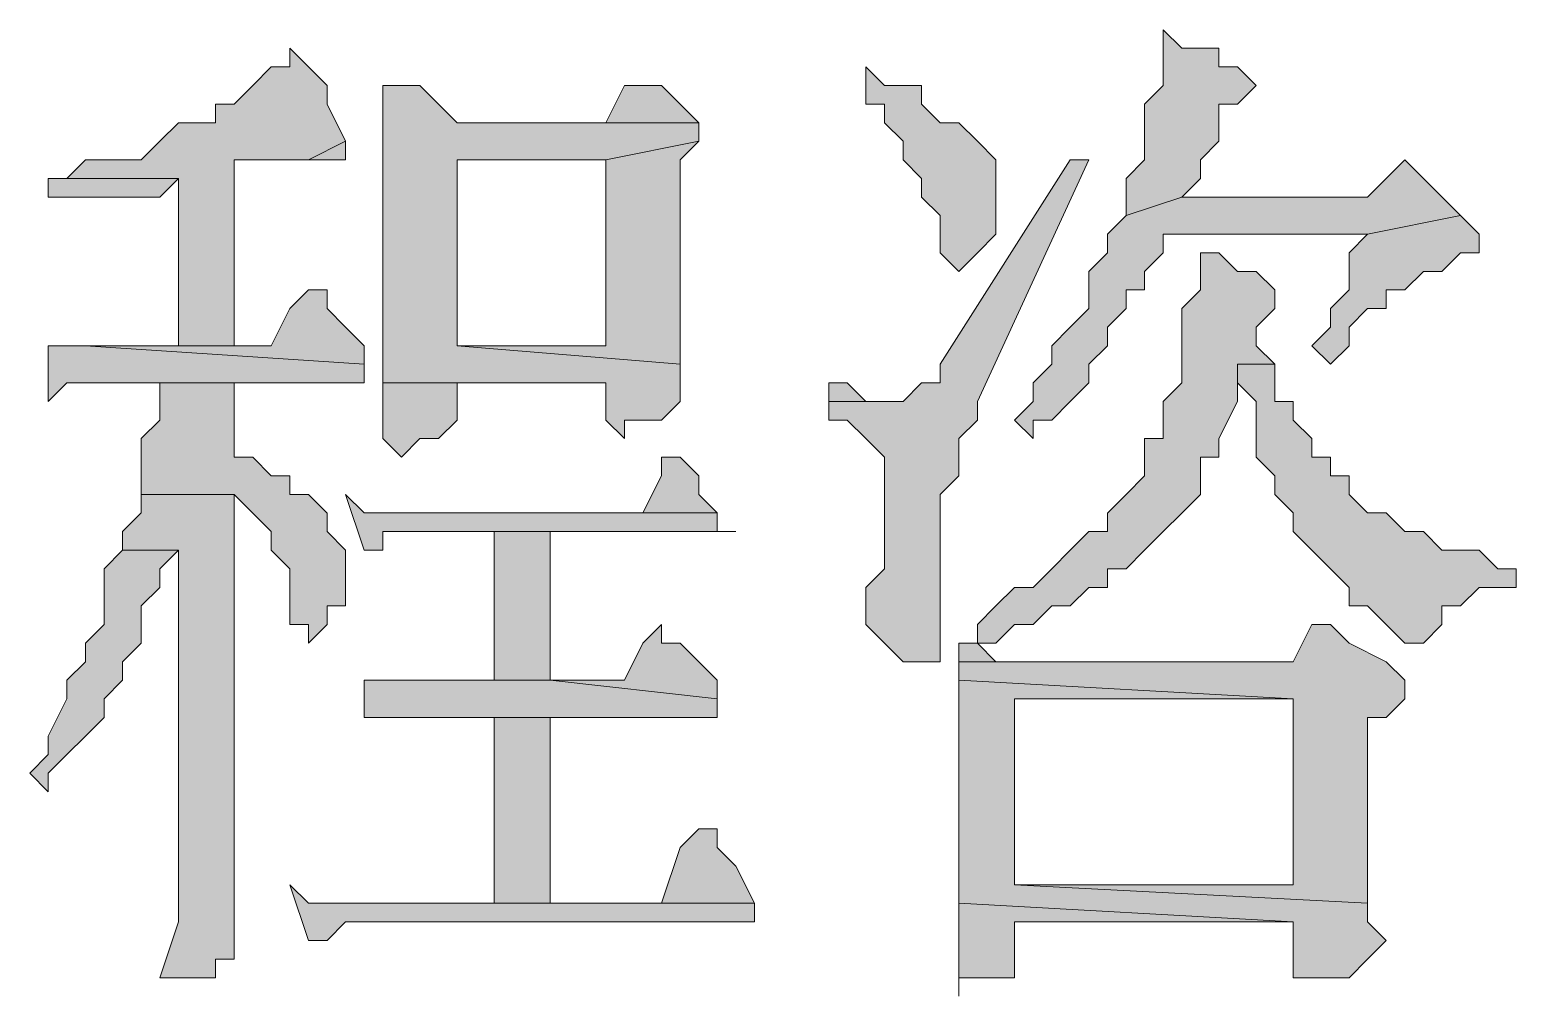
# Model space of a CAD drawing. Header units: millimetres. Extents: x 6 to 291, y 4 to 206.
# Drawn here: x 113.453 to 116.84, y 10.16 to 12.361 of the extents above; entities that cross this region are included whole.
import ezdxf

# ---------------------------------------------------------------- set-up
doc = ezdxf.new("R2010")
doc.units = ezdxf.units.MM
doc.layers.add('C00-00-00', color=7, linetype='Continuous')

msp = doc.modelspace()

# ---------------------------------------------------------------- hatches: boundary and pattern name
at = {"layer": 'C00-00-00'}
h = msp.add_hatch(color=256, dxfattribs=at)
h.dxf.hatch_style = 2
h.paths.add_polyline_path([(116.035666, 12.361342), (116.035666, 12.319008), (116.035666, 12.234342), (115.993333, 12.192008), (115.993333, 12.149675), (115.993333, 12.107342), (115.993333, 12.065008), (115.950999, 12.022675), (115.950999, 11.980342), (115.950999, 11.938008), (116.077999, 11.980342), (116.120333, 12.022675), (116.120333, 12.065008), (116.162666, 12.107342), (116.162666, 12.149675), (116.162666, 12.192008), (116.204999, 12.192008), (116.247333, 12.234342), (116.204999, 12.276675), (116.162666, 12.276675), (116.162666, 12.319008), (116.120333, 12.319008), (116.077999, 12.319008)])
h = msp.add_hatch(color=256, dxfattribs=at)
h.dxf.hatch_style = 2
h.paths.add_polyline_path([(116.035666, 12.361342), (116.035666, 12.319008), (116.035666, 12.234342), (115.993333, 12.192008), (115.993333, 12.149675), (115.993333, 12.107342), (115.993333, 12.065008), (115.950999, 12.022675), (115.950999, 11.980342), (115.950999, 11.938008), (116.077999, 11.980342), (116.120333, 12.022675), (116.120333, 12.065008), (116.162666, 12.107342), (116.162666, 12.149675), (116.162666, 12.192008), (116.204999, 12.192008), (116.247333, 12.234342), (116.204999, 12.276675), (116.162666, 12.276675), (116.162666, 12.319008), (116.120333, 12.319008), (116.077999, 12.319008)])
h = msp.add_hatch(color=256, dxfattribs=at)
h.dxf.hatch_style = 2
h.paths.add_polyline_path([(114.046002, 12.318999), (114.046002, 12.276666), (114.003669, 12.276666), (113.961336, 12.234333), (113.919002, 12.191999), (113.876669, 12.191999), (113.876669, 12.149666), (113.834336, 12.149666), (113.792002, 12.149666), (113.749669, 12.107333), (113.707336, 12.064999), (113.665002, 12.064999), (113.622669, 12.064999), (113.580336, 12.064999), (113.538002, 12.022666), (113.495669, 12.022666), (113.792002, 12.022666), (113.792002, 11.641666), (113.919002, 11.641666), (113.919002, 12.064999), (113.961336, 12.064999), (114.003669, 12.064999), (114.046002, 12.064999), (114.088336, 12.064999), (114.173002, 12.107333), (114.130669, 12.191999), (114.130669, 12.234333), (114.088336, 12.276666)])
h = msp.add_hatch(color=256, dxfattribs=at)
h.dxf.hatch_style = 2
h.paths.add_polyline_path([(114.046002, 12.318999), (114.046002, 12.276666), (114.003669, 12.276666), (113.961336, 12.234333), (113.919002, 12.191999), (113.876669, 12.191999), (113.876669, 12.149666), (113.834336, 12.149666), (113.792002, 12.149666), (113.749669, 12.107333), (113.707336, 12.064999), (113.665002, 12.064999), (113.622669, 12.064999), (113.580336, 12.064999), (113.538002, 12.022666), (113.495669, 12.022666), (113.792002, 12.022666), (113.792002, 11.641666), (113.919002, 11.641666), (113.919002, 12.064999), (113.961336, 12.064999), (114.003669, 12.064999), (114.046002, 12.064999), (114.088336, 12.064999), (114.173002, 12.107333), (114.130669, 12.191999), (114.130669, 12.234333), (114.088336, 12.276666)])
h = msp.add_hatch(color=256, dxfattribs=at)
h.dxf.hatch_style = 2
h.paths.add_polyline_path([(115.358333, 12.276673), (115.358333, 12.23434), (115.358333, 12.192006), (115.400667, 12.192006), (115.400667, 12.149673), (115.443, 12.10734), (115.443, 12.065006), (115.485333, 12.022673), (115.485333, 11.98034), (115.527667, 11.938006), (115.527667, 11.895673), (115.527667, 11.85334), (115.57, 11.811006), (115.612333, 11.85334), (115.654667, 11.895673), (115.654667, 11.938006), (115.654667, 12.022673), (115.654667, 12.065006), (115.612333, 12.10734), (115.57, 12.149673), (115.527667, 12.149673), (115.485333, 12.192006), (115.485333, 12.23434), (115.400667, 12.23434)])
h = msp.add_hatch(color=256, dxfattribs=at)
h.dxf.hatch_style = 2
h.paths.add_polyline_path([(115.358333, 12.276673), (115.358333, 12.23434), (115.358333, 12.192006), (115.400667, 12.192006), (115.400667, 12.149673), (115.443, 12.10734), (115.443, 12.065006), (115.485333, 12.022673), (115.485333, 11.98034), (115.527667, 11.938006), (115.527667, 11.895673), (115.527667, 11.85334), (115.57, 11.811006), (115.612333, 11.85334), (115.654667, 11.895673), (115.654667, 11.938006), (115.654667, 12.022673), (115.654667, 12.065006), (115.612333, 12.10734), (115.57, 12.149673), (115.527667, 12.149673), (115.485333, 12.192006), (115.485333, 12.23434), (115.400667, 12.23434)])
h = msp.add_hatch(color=256, dxfattribs=at)
h.dxf.hatch_style = 2
h.paths.add_polyline_path([(114.257666, 12.234331), (114.257666, 11.556997), (114.765666, 11.556997), (114.765666, 11.472331), (114.807999, 11.429997), (114.807999, 11.472331), (114.850332, 11.472331), (114.892666, 11.472331), (114.934999, 11.514664), (114.934999, 11.599331), (114.426999, 11.641664), (114.426999, 12.064997), (114.765666, 12.064997), (114.977332, 12.107331), (114.977332, 12.149664), (114.426999, 12.149664), (114.384666, 12.191997), (114.342332, 12.234331), (114.299999, 12.234331)])
h = msp.add_hatch(color=256, dxfattribs=at)
h.dxf.hatch_style = 2
h.paths.add_polyline_path([(114.257666, 12.234331), (114.257666, 11.556997), (114.765666, 11.556997), (114.765666, 11.472331), (114.807999, 11.429997), (114.807999, 11.472331), (114.850332, 11.472331), (114.892666, 11.472331), (114.934999, 11.514664), (114.934999, 11.599331), (114.426999, 11.641664), (114.426999, 12.064997), (114.765666, 12.064997), (114.977332, 12.107331), (114.977332, 12.149664), (114.426999, 12.149664), (114.384666, 12.191997), (114.342332, 12.234331), (114.299999, 12.234331)])
h = msp.add_hatch(color=256, dxfattribs=at)
h.dxf.hatch_style = 2
h.paths.add_polyline_path([(114.808003, 12.234331), (114.76567, 12.149664), (114.427003, 12.149664), (114.977337, 12.149664), (114.935003, 12.191997), (114.89267, 12.234331), (114.850337, 12.234331)])
h = msp.add_hatch(color=256, dxfattribs=at)
h.dxf.hatch_style = 2
h.paths.add_polyline_path([(114.808003, 12.234331), (114.76567, 12.149664), (114.427003, 12.149664), (114.977337, 12.149664), (114.935003, 12.191997), (114.89267, 12.234331), (114.850337, 12.234331)])
h = msp.add_hatch(color=256, dxfattribs=at)
h.dxf.hatch_style = 2
h.paths.add_polyline_path([(114.172997, 12.107336), (114.088337, 12.06501), (114.172997, 12.06501)])
h = msp.add_hatch(color=256, dxfattribs=at)
h.dxf.hatch_style = 2
h.paths.add_polyline_path([(114.172997, 12.107336), (114.088337, 12.06501), (114.172997, 12.06501)])
h = msp.add_hatch(color=256, dxfattribs=at)
h.dxf.hatch_style = 2
h.paths.add_polyline_path([(114.977333, 12.107336), (114.765666, 12.065002), (114.765666, 11.641669), (114.426999, 11.641669), (114.934999, 11.599336), (114.934999, 12.065002)])
h = msp.add_hatch(color=256, dxfattribs=at)
h.dxf.hatch_style = 2
h.paths.add_polyline_path([(114.977333, 12.107336), (114.765666, 12.065002), (114.765666, 11.641669), (114.426999, 11.641669), (114.934999, 11.599336), (114.934999, 12.065002)])
h = msp.add_hatch(color=256, dxfattribs=at)
h.dxf.hatch_style = 2
h.paths.add_polyline_path([(115.824003, 12.06501), (115.527669, 11.599343), (115.527669, 11.55701), (115.485336, 11.55701), (115.443003, 11.514676), (115.400669, 11.514676), (115.273669, 11.514676), (115.273669, 11.472343), (115.316003, 11.472343), (115.358336, 11.43001), (115.400669, 11.387676), (115.400669, 11.345343), (115.400669, 11.30301), (115.400669, 11.260676), (115.400669, 11.133676), (115.358336, 11.091343), (115.358336, 11.006676), (115.400669, 10.964343), (115.443003, 10.92201), (115.527669, 10.92201), (115.527669, 10.964343), (115.527669, 11.30301), (115.570003, 11.345343), (115.570003, 11.387676), (115.570003, 11.43001), (115.612336, 11.472343), (115.612336, 11.514676), (115.866336, 12.06501)])
h = msp.add_hatch(color=256, dxfattribs=at)
h.dxf.hatch_style = 2
h.paths.add_polyline_path([(115.824003, 12.06501), (115.527669, 11.599343), (115.527669, 11.55701), (115.485336, 11.55701), (115.443003, 11.514676), (115.400669, 11.514676), (115.273669, 11.514676), (115.273669, 11.472343), (115.316003, 11.472343), (115.358336, 11.43001), (115.400669, 11.387676), (115.400669, 11.345343), (115.400669, 11.30301), (115.400669, 11.260676), (115.400669, 11.133676), (115.358336, 11.091343), (115.358336, 11.006676), (115.400669, 10.964343), (115.443003, 10.92201), (115.527669, 10.92201), (115.527669, 10.964343), (115.527669, 11.30301), (115.570003, 11.345343), (115.570003, 11.387676), (115.570003, 11.43001), (115.612336, 11.472343), (115.612336, 11.514676), (115.866336, 12.06501)])
h = msp.add_hatch(color=256, dxfattribs=at)
h.dxf.hatch_style = 2
h.paths.add_polyline_path([(116.586004, 12.06501), (116.543671, 12.022676), (116.501337, 11.980343), (116.078004, 11.980343), (115.951004, 11.93801), (115.908671, 11.895676), (115.908671, 11.853343), (115.866337, 11.81101), (115.866337, 11.768676), (115.866337, 11.726343), (115.824004, 11.68401), (115.781671, 11.641676), (115.781671, 11.599343), (115.739337, 11.55701), (115.739337, 11.514676), (115.697004, 11.472343), (115.739337, 11.43001), (115.739337, 11.472343), (115.781671, 11.472343), (115.824004, 11.514676), (115.866337, 11.55701), (115.866337, 11.599343), (115.908671, 11.641676), (115.908671, 11.68401), (115.951004, 11.726343), (115.951004, 11.768676), (115.993337, 11.768676), (115.993337, 11.81101), (116.035671, 11.853343), (116.035671, 11.895676), (116.078004, 11.895676), (116.501337, 11.895676), (116.713004, 11.93801), (116.628337, 12.022676)])
h = msp.add_hatch(color=256, dxfattribs=at)
h.dxf.hatch_style = 2
h.paths.add_polyline_path([(116.586004, 12.06501), (116.543671, 12.022676), (116.501337, 11.980343), (116.078004, 11.980343), (115.951004, 11.93801), (115.908671, 11.895676), (115.908671, 11.853343), (115.866337, 11.81101), (115.866337, 11.768676), (115.866337, 11.726343), (115.824004, 11.68401), (115.781671, 11.641676), (115.781671, 11.599343), (115.739337, 11.55701), (115.739337, 11.514676), (115.697004, 11.472343), (115.739337, 11.43001), (115.739337, 11.472343), (115.781671, 11.472343), (115.824004, 11.514676), (115.866337, 11.55701), (115.866337, 11.599343), (115.908671, 11.641676), (115.908671, 11.68401), (115.951004, 11.726343), (115.951004, 11.768676), (115.993337, 11.768676), (115.993337, 11.81101), (116.035671, 11.853343), (116.035671, 11.895676), (116.078004, 11.895676), (116.501337, 11.895676), (116.713004, 11.93801), (116.628337, 12.022676)])
h = msp.add_hatch(color=256, dxfattribs=at)
h.dxf.hatch_style = 2
h.paths.add_polyline_path([(113.495664, 12.022667), (113.495664, 11.980334), (113.537998, 11.980334), (113.580331, 11.980334), (113.622664, 11.980334), (113.749664, 11.980334), (113.791998, 12.022667)])
h = msp.add_hatch(color=256, dxfattribs=at)
h.dxf.hatch_style = 2
h.paths.add_polyline_path([(113.495664, 12.022667), (113.495664, 11.980334), (113.537998, 11.980334), (113.580331, 11.980334), (113.622664, 11.980334), (113.749664, 11.980334), (113.791998, 12.022667)])
h = msp.add_hatch(color=256, dxfattribs=at)
h.dxf.hatch_style = 2
h.paths.add_polyline_path([(116.712999, 11.937999), (116.501332, 11.895665), (116.458999, 11.853332), (116.458999, 11.810999), (116.458999, 11.768665), (116.416665, 11.726332), (116.416665, 11.683999), (116.374332, 11.641665), (116.416665, 11.599332), (116.458999, 11.641665), (116.458999, 11.683999), (116.501332, 11.726332), (116.543665, 11.726332), (116.543665, 11.768665), (116.585999, 11.768665), (116.628332, 11.810999), (116.670665, 11.810999), (116.712999, 11.853332), (116.755332, 11.853332), (116.755332, 11.895665)])
h = msp.add_hatch(color=256, dxfattribs=at)
h.dxf.hatch_style = 2
h.paths.add_polyline_path([(116.712999, 11.937999), (116.501332, 11.895665), (116.458999, 11.853332), (116.458999, 11.810999), (116.458999, 11.768665), (116.416665, 11.726332), (116.416665, 11.683999), (116.374332, 11.641665), (116.416665, 11.599332), (116.458999, 11.641665), (116.458999, 11.683999), (116.501332, 11.726332), (116.543665, 11.726332), (116.543665, 11.768665), (116.585999, 11.768665), (116.628332, 11.810999), (116.670665, 11.810999), (116.712999, 11.853332), (116.755332, 11.853332), (116.755332, 11.895665)])
h = msp.add_hatch(color=256, dxfattribs=at)
h.dxf.hatch_style = 2
h.paths.add_polyline_path([(116.120335, 11.85333), (116.120335, 11.768663), (116.078001, 11.72633), (116.078001, 11.683997), (116.078001, 11.59933), (116.078001, 11.556997), (116.035668, 11.514663), (116.035668, 11.47233), (116.035668, 11.429997), (115.993335, 11.429997), (115.993335, 11.387663), (115.993335, 11.34533), (115.951001, 11.302997), (115.908668, 11.260663), (115.908668, 11.21833), (115.866335, 11.21833), (115.824001, 11.175997), (115.781668, 11.133663), (115.739335, 11.09133), (115.697001, 11.09133), (115.654668, 11.048997), (115.612335, 11.006663), (115.612335, 10.96433), (115.654668, 10.96433), (115.697001, 11.006663), (115.739335, 11.006663), (115.781668, 11.048997), (115.824001, 11.048997), (115.866335, 11.09133), (115.908668, 11.09133), (115.908668, 11.133663), (115.951001, 11.133663), (115.993335, 11.175997), (116.035668, 11.21833), (116.078001, 11.260663), (116.120335, 11.302997), (116.120335, 11.34533), (116.120335, 11.387663), (116.162668, 11.387663), (116.162668, 11.429997), (116.205001, 11.514663), (116.205001, 11.556997), (116.205001, 11.59933), (116.289668, 11.59933), (116.247335, 11.641663), (116.247335, 11.683997), (116.289668, 11.72633), (116.289668, 11.768663), (116.247335, 11.810997), (116.205001, 11.810997), (116.162668, 11.85333)])
h = msp.add_hatch(color=256, dxfattribs=at)
h.dxf.hatch_style = 2
h.paths.add_polyline_path([(116.120335, 11.85333), (116.120335, 11.768663), (116.078001, 11.72633), (116.078001, 11.683997), (116.078001, 11.59933), (116.078001, 11.556997), (116.035668, 11.514663), (116.035668, 11.47233), (116.035668, 11.429997), (115.993335, 11.429997), (115.993335, 11.387663), (115.993335, 11.34533), (115.951001, 11.302997), (115.908668, 11.260663), (115.908668, 11.21833), (115.866335, 11.21833), (115.824001, 11.175997), (115.781668, 11.133663), (115.739335, 11.09133), (115.697001, 11.09133), (115.654668, 11.048997), (115.612335, 11.006663), (115.612335, 10.96433), (115.654668, 10.96433), (115.697001, 11.006663), (115.739335, 11.006663), (115.781668, 11.048997), (115.824001, 11.048997), (115.866335, 11.09133), (115.908668, 11.09133), (115.908668, 11.133663), (115.951001, 11.133663), (115.993335, 11.175997), (116.035668, 11.21833), (116.078001, 11.260663), (116.120335, 11.302997), (116.120335, 11.34533), (116.120335, 11.387663), (116.162668, 11.387663), (116.162668, 11.429997), (116.205001, 11.514663), (116.205001, 11.556997), (116.205001, 11.59933), (116.289668, 11.59933), (116.247335, 11.641663), (116.247335, 11.683997), (116.289668, 11.72633), (116.289668, 11.768663), (116.247335, 11.810997), (116.205001, 11.810997), (116.162668, 11.85333)])
h = msp.add_hatch(color=256, dxfattribs=at)
h.dxf.hatch_style = 2
h.paths.add_polyline_path([(114.088337, 11.768661), (114.046003, 11.726328), (114.00367, 11.641661), (113.580337, 11.641661), (114.215337, 11.599328), (114.215337, 11.641661), (114.173003, 11.683995), (114.13067, 11.726328), (114.13067, 11.768661)])
h = msp.add_hatch(color=256, dxfattribs=at)
h.dxf.hatch_style = 2
h.paths.add_polyline_path([(114.088337, 11.768661), (114.046003, 11.726328), (114.00367, 11.641661), (113.580337, 11.641661), (114.215337, 11.599328), (114.215337, 11.641661), (114.173003, 11.683995), (114.13067, 11.726328), (114.13067, 11.768661)])
h = msp.add_hatch(color=256, dxfattribs=at)
h.dxf.hatch_style = 2
h.paths.add_polyline_path([(113.495664, 11.641666), (113.495664, 11.514666), (113.537998, 11.557), (114.215331, 11.557), (114.215331, 11.599333), (113.580331, 11.641666)])
h = msp.add_hatch(color=256, dxfattribs=at)
h.dxf.hatch_style = 2
h.paths.add_polyline_path([(113.495664, 11.641666), (113.495664, 11.514666), (113.537998, 11.557), (114.215331, 11.557), (114.215331, 11.599333), (113.580331, 11.641666)])
h = msp.add_hatch(color=256, dxfattribs=at)
h.dxf.hatch_style = 2
h.paths.add_polyline_path([(116.289664, 11.59934), (116.204997, 11.59934), (116.204997, 11.557007), (116.24733, 11.514674), (116.24733, 11.47234), (116.24733, 11.430007), (116.24733, 11.387674), (116.289664, 11.34534), (116.289664, 11.303007), (116.331997, 11.260674), (116.331997, 11.21834), (116.37433, 11.176007), (116.416664, 11.133674), (116.458997, 11.09134), (116.458997, 11.049007), (116.50133, 11.049007), (116.543664, 11.006674), (116.585997, 10.96434), (116.62833, 10.96434), (116.670664, 11.006674), (116.670664, 11.049007), (116.712997, 11.049007), (116.75533, 11.09134), (116.839997, 11.09134), (116.839997, 11.133674), (116.797664, 11.133674), (116.75533, 11.176007), (116.712997, 11.176007), (116.670664, 11.176007), (116.62833, 11.21834), (116.585997, 11.21834), (116.543664, 11.260674), (116.50133, 11.260674), (116.458997, 11.303007), (116.458997, 11.34534), (116.416664, 11.34534), (116.416664, 11.387674), (116.37433, 11.387674), (116.37433, 11.430007), (116.331997, 11.47234), (116.331997, 11.514674), (116.289664, 11.514674), (116.289664, 11.557007)])
h = msp.add_hatch(color=256, dxfattribs=at)
h.dxf.hatch_style = 2
h.paths.add_polyline_path([(116.289664, 11.59934), (116.204997, 11.59934), (116.204997, 11.557007), (116.24733, 11.514674), (116.24733, 11.47234), (116.24733, 11.430007), (116.24733, 11.387674), (116.289664, 11.34534), (116.289664, 11.303007), (116.331997, 11.260674), (116.331997, 11.21834), (116.37433, 11.176007), (116.416664, 11.133674), (116.458997, 11.09134), (116.458997, 11.049007), (116.50133, 11.049007), (116.543664, 11.006674), (116.585997, 10.96434), (116.62833, 10.96434), (116.670664, 11.006674), (116.670664, 11.049007), (116.712997, 11.049007), (116.75533, 11.09134), (116.839997, 11.09134), (116.839997, 11.133674), (116.797664, 11.133674), (116.75533, 11.176007), (116.712997, 11.176007), (116.670664, 11.176007), (116.62833, 11.21834), (116.585997, 11.21834), (116.543664, 11.260674), (116.50133, 11.260674), (116.458997, 11.303007), (116.458997, 11.34534), (116.416664, 11.34534), (116.416664, 11.387674), (116.37433, 11.387674), (116.37433, 11.430007), (116.331997, 11.47234), (116.331997, 11.514674), (116.289664, 11.514674), (116.289664, 11.557007)])
h = msp.add_hatch(color=256, dxfattribs=at)
h.dxf.hatch_style = 2
h.paths.add_polyline_path([(113.918999, 11.556998), (113.749666, 11.556998), (113.749666, 11.514665), (113.749666, 11.472331), (113.707333, 11.429998), (113.707333, 11.387665), (113.707333, 11.302998), (113.918999, 11.302998), (113.961333, 11.260665), (114.003666, 11.218331), (114.003666, 11.175998), (114.045999, 11.133665), (114.045999, 11.091331), (114.045999, 11.048998), (114.045999, 11.006665), (114.088333, 11.006665), (114.088333, 10.964331), (114.130666, 11.006665), (114.130666, 11.048998), (114.172999, 11.048998), (114.172999, 11.091331), (114.172999, 11.133665), (114.172999, 11.175998), (114.130666, 11.218331), (114.130666, 11.260665), (114.088333, 11.302998), (114.045999, 11.302998), (114.045999, 11.345331), (114.003666, 11.345331), (113.961333, 11.387665), (113.918999, 11.387665)])
h = msp.add_hatch(color=256, dxfattribs=at)
h.dxf.hatch_style = 2
h.paths.add_polyline_path([(113.918999, 11.556998), (113.749666, 11.556998), (113.749666, 11.514665), (113.749666, 11.472331), (113.707333, 11.429998), (113.707333, 11.387665), (113.707333, 11.302998), (113.918999, 11.302998), (113.961333, 11.260665), (114.003666, 11.218331), (114.003666, 11.175998), (114.045999, 11.133665), (114.045999, 11.091331), (114.045999, 11.048998), (114.045999, 11.006665), (114.088333, 11.006665), (114.088333, 10.964331), (114.130666, 11.006665), (114.130666, 11.048998), (114.172999, 11.048998), (114.172999, 11.091331), (114.172999, 11.133665), (114.172999, 11.175998), (114.130666, 11.218331), (114.130666, 11.260665), (114.088333, 11.302998), (114.045999, 11.302998), (114.045999, 11.345331), (114.003666, 11.345331), (113.961333, 11.387665), (113.918999, 11.387665)])
h = msp.add_hatch(color=256, dxfattribs=at)
h.dxf.hatch_style = 2
h.paths.add_polyline_path([(114.257666, 11.556998), (114.257666, 11.429998), (114.299999, 11.387665), (114.342332, 11.429998), (114.384666, 11.429998), (114.426999, 11.472331), (114.426999, 11.556998), (114.765666, 11.556998)])
h = msp.add_hatch(color=256, dxfattribs=at)
h.dxf.hatch_style = 2
h.paths.add_polyline_path([(114.257666, 11.556998), (114.257666, 11.429998), (114.299999, 11.387665), (114.342332, 11.429998), (114.384666, 11.429998), (114.426999, 11.472331), (114.426999, 11.556998), (114.765666, 11.556998)])
h = msp.add_hatch(color=256, dxfattribs=at)
h.dxf.hatch_style = 2
h.paths.add_polyline_path([(115.273665, 11.556998), (115.273665, 11.514672), (115.400668, 11.514672), (115.358333, 11.514672), (115.315999, 11.556998)])
h = msp.add_hatch(color=256, dxfattribs=at)
h.dxf.hatch_style = 2
h.paths.add_polyline_path([(115.273665, 11.556998), (115.273665, 11.514672), (115.400668, 11.514672), (115.358333, 11.514672), (115.315999, 11.556998)])
h = msp.add_hatch(color=256, dxfattribs=at)
h.dxf.hatch_style = 2
h.paths.add_polyline_path([(114.934998, 11.387677), (114.892665, 11.387677), (114.892665, 11.345343), (114.850332, 11.260677), (114.257665, 11.260677), (115.019665, 11.260677), (114.977332, 11.30301), (114.977332, 11.345343)])
h = msp.add_hatch(color=256, dxfattribs=at)
h.dxf.hatch_style = 2
h.paths.add_polyline_path([(114.934998, 11.387677), (114.892665, 11.387677), (114.892665, 11.345343), (114.850332, 11.260677), (114.257665, 11.260677), (115.019665, 11.260677), (114.977332, 11.30301), (114.977332, 11.345343)])
h = msp.add_hatch(color=256, dxfattribs=at)
h.dxf.hatch_style = 2
h.paths.add_polyline_path([(113.707336, 11.303008), (113.707336, 11.260675), (113.665003, 11.218342), (113.665003, 11.176008), (113.792003, 11.176008), (113.792003, 10.329342), (113.749669, 10.202342), (113.792003, 10.202342), (113.834336, 10.202342), (113.876669, 10.202342), (113.876669, 10.244675), (113.919003, 10.244675), (113.919003, 11.303008)])
h = msp.add_hatch(color=256, dxfattribs=at)
h.dxf.hatch_style = 2
h.paths.add_polyline_path([(113.707336, 11.303008), (113.707336, 11.260675), (113.665003, 11.218342), (113.665003, 11.176008), (113.792003, 11.176008), (113.792003, 10.329342), (113.749669, 10.202342), (113.792003, 10.202342), (113.834336, 10.202342), (113.876669, 10.202342), (113.876669, 10.244675), (113.919003, 10.244675), (113.919003, 11.303008)])
h = msp.add_hatch(color=256, dxfattribs=at)
h.dxf.hatch_style = 2
h.paths.add_polyline_path([(114.172997, 11.303008), (114.21533, 11.176008), (114.257664, 11.176008), (114.257664, 11.218342), (115.019664, 11.218342), (115.061997, 11.218342), (115.019664, 11.218342), (115.019664, 11.260675), (114.21533, 11.260675)])
h = msp.add_hatch(color=256, dxfattribs=at)
h.dxf.hatch_style = 2
h.paths.add_polyline_path([(114.172997, 11.303008), (114.21533, 11.176008), (114.257664, 11.176008), (114.257664, 11.218342), (115.019664, 11.218342), (115.061997, 11.218342), (115.019664, 11.218342), (115.019664, 11.260675), (114.21533, 11.260675)])
h = msp.add_hatch(color=256, dxfattribs=at)
h.dxf.hatch_style = 2
h.paths.add_polyline_path([(114.638666, 11.21834), (114.511663, 11.21834), (114.511663, 10.879665), (114.3, 10.879665), (114.638666, 10.879665)])
h = msp.add_hatch(color=256, dxfattribs=at)
h.dxf.hatch_style = 2
h.paths.add_polyline_path([(114.638666, 11.21834), (114.511663, 11.21834), (114.511663, 10.879665), (114.3, 10.879665), (114.638666, 10.879665)])
h = msp.add_hatch(color=256, dxfattribs=at)
h.dxf.hatch_style = 2
h.paths.add_polyline_path([(113.665002, 11.175997), (113.622668, 11.133664), (113.622668, 11.091331), (113.622668, 11.048997), (113.622668, 11.006664), (113.580335, 10.964331), (113.580335, 10.921997), (113.538002, 10.879664), (113.538002, 10.837331), (113.495668, 10.752664), (113.495668, 10.710331), (113.453335, 10.667997), (113.495668, 10.625664), (113.495668, 10.667997), (113.538002, 10.710331), (113.580335, 10.752664), (113.622668, 10.794997), (113.622668, 10.837331), (113.665002, 10.879664), (113.665002, 10.921997), (113.707335, 10.964331), (113.707335, 11.006664), (113.707335, 11.048997), (113.749668, 11.091331), (113.749668, 11.133664), (113.792002, 11.175997)])
h = msp.add_hatch(color=256, dxfattribs=at)
h.dxf.hatch_style = 2
h.paths.add_polyline_path([(113.665002, 11.175997), (113.622668, 11.133664), (113.622668, 11.091331), (113.622668, 11.048997), (113.622668, 11.006664), (113.580335, 10.964331), (113.580335, 10.921997), (113.538002, 10.879664), (113.538002, 10.837331), (113.495668, 10.752664), (113.495668, 10.710331), (113.453335, 10.667997), (113.495668, 10.625664), (113.495668, 10.667997), (113.538002, 10.710331), (113.580335, 10.752664), (113.622668, 10.794997), (113.622668, 10.837331), (113.665002, 10.879664), (113.665002, 10.921997), (113.707335, 10.964331), (113.707335, 11.006664), (113.707335, 11.048997), (113.749668, 11.091331), (113.749668, 11.133664), (113.792002, 11.175997)])
h = msp.add_hatch(color=256, dxfattribs=at)
h.dxf.hatch_style = 2
h.paths.add_polyline_path([(114.892664, 11.006676), (114.850331, 10.964343), (114.807997, 10.879676), (114.638664, 10.879676), (115.019664, 10.837343), (115.019664, 10.879676), (114.977331, 10.92201), (114.934997, 10.964343), (114.892664, 10.964343)])
h = msp.add_hatch(color=256, dxfattribs=at)
h.dxf.hatch_style = 2
h.paths.add_polyline_path([(114.892664, 11.006676), (114.850331, 10.964343), (114.807997, 10.879676), (114.638664, 10.879676), (115.019664, 10.837343), (115.019664, 10.879676), (114.977331, 10.92201), (114.934997, 10.964343), (114.892664, 10.964343)])
h = msp.add_hatch(color=256, dxfattribs=at)
h.dxf.hatch_style = 2
h.paths.add_polyline_path([(116.374332, 11.006676), (116.331999, 10.92201), (115.696999, 10.92201), (115.569999, 10.92201), (115.569999, 10.879676), (116.331999, 10.837343), (116.331999, 10.41401), (115.696999, 10.41401), (116.501332, 10.371676), (116.501332, 10.79501), (116.543666, 10.79501), (116.585999, 10.837343), (116.585999, 10.879676), (116.543666, 10.92201), (116.458999, 10.964343), (116.416666, 11.006676)])
h = msp.add_hatch(color=256, dxfattribs=at)
h.dxf.hatch_style = 2
h.paths.add_polyline_path([(116.374332, 11.006676), (116.331999, 10.92201), (115.696999, 10.92201), (115.569999, 10.92201), (115.569999, 10.879676), (116.331999, 10.837343), (116.331999, 10.41401), (115.696999, 10.41401), (116.501332, 10.371676), (116.501332, 10.79501), (116.543666, 10.79501), (116.585999, 10.837343), (116.585999, 10.879676), (116.543666, 10.92201), (116.458999, 10.964343), (116.416666, 11.006676)])
h = msp.add_hatch(color=256, dxfattribs=at)
h.dxf.hatch_style = 2
h.paths.add_polyline_path([(115.569997, 10.964334), (115.569997, 10.922001), (115.696997, 10.922001), (115.654663, 10.922001), (115.61233, 10.964334)])
h = msp.add_hatch(color=256, dxfattribs=at)
h.dxf.hatch_style = 2
h.paths.add_polyline_path([(115.569997, 10.964334), (115.569997, 10.922001), (115.696997, 10.922001), (115.654663, 10.922001), (115.61233, 10.964334)])
h = msp.add_hatch(color=256, dxfattribs=at)
h.dxf.hatch_style = 2
h.paths.add_polyline_path([(114.215331, 10.879665), (114.215331, 10.794999), (115.019665, 10.794999), (115.019665, 10.837332), (114.638665, 10.879665)])
h = msp.add_hatch(color=256, dxfattribs=at)
h.dxf.hatch_style = 2
h.paths.add_polyline_path([(114.215331, 10.879665), (114.215331, 10.794999), (115.019665, 10.794999), (115.019665, 10.837332), (114.638665, 10.879665)])
h = msp.add_hatch(color=256, dxfattribs=at)
h.dxf.hatch_style = 2
h.paths.add_polyline_path([(115.569997, 10.879665), (115.569997, 10.371665), (116.331997, 10.329332), (116.331997, 10.202332), (116.37433, 10.202332), (116.416663, 10.202332), (116.458997, 10.202332), (116.50133, 10.244665), (116.543663, 10.286999), (116.50133, 10.329332), (116.50133, 10.371665), (115.696997, 10.413999), (115.696997, 10.837332), (116.331997, 10.837332)])
h = msp.add_hatch(color=256, dxfattribs=at)
h.dxf.hatch_style = 2
h.paths.add_polyline_path([(115.569997, 10.879665), (115.569997, 10.371665), (116.331997, 10.329332), (116.331997, 10.202332), (116.37433, 10.202332), (116.416663, 10.202332), (116.458997, 10.202332), (116.50133, 10.244665), (116.543663, 10.286999), (116.50133, 10.329332), (116.50133, 10.371665), (115.696997, 10.413999), (115.696997, 10.837332), (116.331997, 10.837332)])
h = msp.add_hatch(color=256, dxfattribs=at)
h.dxf.hatch_style = 2
h.paths.add_polyline_path([(114.638666, 10.37167), (114.638666, 10.794997), (114.511663, 10.794997), (114.511663, 10.37167)])
h = msp.add_hatch(color=256, dxfattribs=at)
h.dxf.hatch_style = 2
h.paths.add_polyline_path([(114.638666, 10.37167), (114.638666, 10.794997), (114.511663, 10.794997), (114.511663, 10.37167)])
h = msp.add_hatch(color=256, dxfattribs=at)
h.dxf.hatch_style = 2
h.paths.add_polyline_path([(114.977333, 10.541007), (114.934999, 10.498674), (114.892666, 10.371674), (114.172999, 10.371674), (115.104333, 10.371674), (115.061999, 10.45634), (115.019666, 10.498674), (115.019666, 10.541007)])
h = msp.add_hatch(color=256, dxfattribs=at)
h.dxf.hatch_style = 2
h.paths.add_polyline_path([(114.977333, 10.541007), (114.934999, 10.498674), (114.892666, 10.371674), (114.172999, 10.371674), (115.104333, 10.371674), (115.061999, 10.45634), (115.019666, 10.498674), (115.019666, 10.541007)])
h = msp.add_hatch(color=256, dxfattribs=at)
h.dxf.hatch_style = 2
h.paths.add_polyline_path([(114.046002, 10.413996), (114.088336, 10.286996), (114.130669, 10.286996), (114.173002, 10.329329), (115.104336, 10.329329), (115.104336, 10.371663), (114.088336, 10.371663)])
h = msp.add_hatch(color=256, dxfattribs=at)
h.dxf.hatch_style = 2
h.paths.add_polyline_path([(114.046002, 10.413996), (114.088336, 10.286996), (114.130669, 10.286996), (114.173002, 10.329329), (115.104336, 10.329329), (115.104336, 10.371663), (114.088336, 10.371663)])
h = msp.add_hatch(color=256, dxfattribs=at)
h.dxf.hatch_style = 2
h.paths.add_polyline_path([(115.569997, 10.37167), (115.569997, 10.160003), (115.569997, 10.202336), (115.654663, 10.202336), (115.696997, 10.202336), (115.696997, 10.24467), (115.696997, 10.329336), (116.331997, 10.329336)])
h = msp.add_hatch(color=256, dxfattribs=at)
h.dxf.hatch_style = 2
h.paths.add_polyline_path([(115.569997, 10.37167), (115.569997, 10.160003), (115.569997, 10.202336), (115.654663, 10.202336), (115.696997, 10.202336), (115.696997, 10.24467), (115.696997, 10.329336), (116.331997, 10.329336)])

# ---------------------------------------------------------------- linework, layer by layer
at = {"layer": 'C00-00-00', "lineweight": 13}
for points in [[(116.035666, 12.361342), (116.035666, 12.319008), (116.035666, 12.234342), (115.993333, 12.192008), (115.993333, 12.149675), (115.993333, 12.107342), (115.993333, 12.065008), (115.950999, 12.022675), (115.950999, 11.980342), (115.950999, 11.938008), (116.077999, 11.980342), (116.120333, 12.022675), (116.120333, 12.065008), (116.162666, 12.107342), (116.162666, 12.149675), (116.162666, 12.192008), (116.204999, 12.192008), (116.247333, 12.234342), (116.204999, 12.276675), (116.162666, 12.276675), (116.162666, 12.319008), (116.120333, 12.319008), (116.077999, 12.319008)], [(116.035666, 12.361342), (116.035666, 12.319008), (116.035666, 12.234342), (115.993333, 12.192008), (115.993333, 12.149675), (115.993333, 12.107342), (115.993333, 12.065008), (115.950999, 12.022675), (115.950999, 11.980342), (115.950999, 11.938008), (116.077999, 11.980342), (116.120333, 12.022675), (116.120333, 12.065008), (116.162666, 12.107342), (116.162666, 12.149675), (116.162666, 12.192008), (116.204999, 12.192008), (116.247333, 12.234342), (116.204999, 12.276675), (116.162666, 12.276675), (116.162666, 12.319008), (116.120333, 12.319008), (116.077999, 12.319008)], [(114.046002, 12.318999), (114.046002, 12.276666), (114.003669, 12.276666), (113.961336, 12.234333), (113.919002, 12.191999), (113.876669, 12.191999), (113.876669, 12.149666), (113.834336, 12.149666), (113.792002, 12.149666), (113.749669, 12.107333), (113.707336, 12.064999), (113.665002, 12.064999), (113.622669, 12.064999), (113.580336, 12.064999), (113.538002, 12.022666), (113.495669, 12.022666), (113.792002, 12.022666), (113.792002, 11.641666), (113.919002, 11.641666), (113.919002, 12.064999), (113.961336, 12.064999), (114.003669, 12.064999), (114.046002, 12.064999), (114.088336, 12.064999), (114.173002, 12.107333), (114.130669, 12.191999), (114.130669, 12.234333), (114.088336, 12.276666)], [(114.046002, 12.318999), (114.046002, 12.276666), (114.003669, 12.276666), (113.961336, 12.234333), (113.919002, 12.191999), (113.876669, 12.191999), (113.876669, 12.149666), (113.834336, 12.149666), (113.792002, 12.149666), (113.749669, 12.107333), (113.707336, 12.064999), (113.665002, 12.064999), (113.622669, 12.064999), (113.580336, 12.064999), (113.538002, 12.022666), (113.495669, 12.022666), (113.792002, 12.022666), (113.792002, 11.641666), (113.919002, 11.641666), (113.919002, 12.064999), (113.961336, 12.064999), (114.003669, 12.064999), (114.046002, 12.064999), (114.088336, 12.064999), (114.173002, 12.107333), (114.130669, 12.191999), (114.130669, 12.234333), (114.088336, 12.276666)], [(115.358333, 12.276673), (115.358333, 12.23434), (115.358333, 12.192006), (115.400667, 12.192006), (115.400667, 12.149673), (115.443, 12.10734), (115.443, 12.065006), (115.485333, 12.022673), (115.485333, 11.98034), (115.527667, 11.938006), (115.527667, 11.895673), (115.527667, 11.85334), (115.57, 11.811006), (115.612333, 11.85334), (115.654667, 11.895673), (115.654667, 11.938006), (115.654667, 12.022673), (115.654667, 12.065006), (115.612333, 12.10734), (115.57, 12.149673), (115.527667, 12.149673), (115.485333, 12.192006), (115.485333, 12.23434), (115.400667, 12.23434)], [(115.358333, 12.276673), (115.358333, 12.23434), (115.358333, 12.192006), (115.400667, 12.192006), (115.400667, 12.149673), (115.443, 12.10734), (115.443, 12.065006), (115.485333, 12.022673), (115.485333, 11.98034), (115.527667, 11.938006), (115.527667, 11.895673), (115.527667, 11.85334), (115.57, 11.811006), (115.612333, 11.85334), (115.654667, 11.895673), (115.654667, 11.938006), (115.654667, 12.022673), (115.654667, 12.065006), (115.612333, 12.10734), (115.57, 12.149673), (115.527667, 12.149673), (115.485333, 12.192006), (115.485333, 12.23434), (115.400667, 12.23434)], [(114.257666, 12.234331), (114.257666, 11.556997), (114.765666, 11.556997), (114.765666, 11.472331), (114.807999, 11.429997), (114.807999, 11.472331), (114.850332, 11.472331), (114.892666, 11.472331), (114.934999, 11.514664), (114.934999, 11.599331), (114.426999, 11.641664), (114.426999, 12.064997), (114.765666, 12.064997), (114.977332, 12.107331), (114.977332, 12.149664), (114.426999, 12.149664), (114.384666, 12.191997), (114.342332, 12.234331), (114.299999, 12.234331)], [(114.257666, 12.234331), (114.257666, 11.556997), (114.765666, 11.556997), (114.765666, 11.472331), (114.807999, 11.429997), (114.807999, 11.472331), (114.850332, 11.472331), (114.892666, 11.472331), (114.934999, 11.514664), (114.934999, 11.599331), (114.426999, 11.641664), (114.426999, 12.064997), (114.765666, 12.064997), (114.977332, 12.107331), (114.977332, 12.149664), (114.426999, 12.149664), (114.384666, 12.191997), (114.342332, 12.234331), (114.299999, 12.234331)], [(114.808003, 12.234331), (114.76567, 12.149664), (114.427003, 12.149664), (114.977337, 12.149664), (114.935003, 12.191997), (114.89267, 12.234331), (114.850337, 12.234331)], [(114.808003, 12.234331), (114.76567, 12.149664), (114.427003, 12.149664), (114.977337, 12.149664), (114.935003, 12.191997), (114.89267, 12.234331), (114.850337, 12.234331)], [(114.172997, 12.107336), (114.088337, 12.06501), (114.172997, 12.06501)], [(114.172997, 12.107336), (114.088337, 12.06501), (114.172997, 12.06501)], [(114.977333, 12.107336), (114.765666, 12.065002), (114.765666, 11.641669), (114.426999, 11.641669), (114.934999, 11.599336), (114.934999, 12.065002)], [(114.977333, 12.107336), (114.765666, 12.065002), (114.765666, 11.641669), (114.426999, 11.641669), (114.934999, 11.599336), (114.934999, 12.065002)], [(115.824003, 12.06501), (115.527669, 11.599343), (115.527669, 11.55701), (115.485336, 11.55701), (115.443003, 11.514676), (115.400669, 11.514676), (115.273669, 11.514676), (115.273669, 11.472343), (115.316003, 11.472343), (115.358336, 11.43001), (115.400669, 11.387676), (115.400669, 11.345343), (115.400669, 11.30301), (115.400669, 11.260676), (115.400669, 11.133676), (115.358336, 11.091343), (115.358336, 11.006676), (115.400669, 10.964343), (115.443003, 10.92201), (115.527669, 10.92201), (115.527669, 10.964343), (115.527669, 11.30301), (115.570003, 11.345343), (115.570003, 11.387676), (115.570003, 11.43001), (115.612336, 11.472343), (115.612336, 11.514676), (115.866336, 12.06501)], [(115.824003, 12.06501), (115.527669, 11.599343), (115.527669, 11.55701), (115.485336, 11.55701), (115.443003, 11.514676), (115.400669, 11.514676), (115.273669, 11.514676), (115.273669, 11.472343), (115.316003, 11.472343), (115.358336, 11.43001), (115.400669, 11.387676), (115.400669, 11.345343), (115.400669, 11.30301), (115.400669, 11.260676), (115.400669, 11.133676), (115.358336, 11.091343), (115.358336, 11.006676), (115.400669, 10.964343), (115.443003, 10.92201), (115.527669, 10.92201), (115.527669, 10.964343), (115.527669, 11.30301), (115.570003, 11.345343), (115.570003, 11.387676), (115.570003, 11.43001), (115.612336, 11.472343), (115.612336, 11.514676), (115.866336, 12.06501)], [(116.586004, 12.06501), (116.543671, 12.022676), (116.501337, 11.980343), (116.078004, 11.980343), (115.951004, 11.93801), (115.908671, 11.895676), (115.908671, 11.853343), (115.866337, 11.81101), (115.866337, 11.768676), (115.866337, 11.726343), (115.824004, 11.68401), (115.781671, 11.641676), (115.781671, 11.599343), (115.739337, 11.55701), (115.739337, 11.514676), (115.697004, 11.472343), (115.739337, 11.43001), (115.739337, 11.472343), (115.781671, 11.472343), (115.824004, 11.514676), (115.866337, 11.55701), (115.866337, 11.599343), (115.908671, 11.641676), (115.908671, 11.68401), (115.951004, 11.726343), (115.951004, 11.768676), (115.993337, 11.768676), (115.993337, 11.81101), (116.035671, 11.853343), (116.035671, 11.895676), (116.078004, 11.895676), (116.501337, 11.895676), (116.713004, 11.93801), (116.628337, 12.022676)], [(116.586004, 12.06501), (116.543671, 12.022676), (116.501337, 11.980343), (116.078004, 11.980343), (115.951004, 11.93801), (115.908671, 11.895676), (115.908671, 11.853343), (115.866337, 11.81101), (115.866337, 11.768676), (115.866337, 11.726343), (115.824004, 11.68401), (115.781671, 11.641676), (115.781671, 11.599343), (115.739337, 11.55701), (115.739337, 11.514676), (115.697004, 11.472343), (115.739337, 11.43001), (115.739337, 11.472343), (115.781671, 11.472343), (115.824004, 11.514676), (115.866337, 11.55701), (115.866337, 11.599343), (115.908671, 11.641676), (115.908671, 11.68401), (115.951004, 11.726343), (115.951004, 11.768676), (115.993337, 11.768676), (115.993337, 11.81101), (116.035671, 11.853343), (116.035671, 11.895676), (116.078004, 11.895676), (116.501337, 11.895676), (116.713004, 11.93801), (116.628337, 12.022676)], [(113.495664, 12.022667), (113.495664, 11.980334), (113.537998, 11.980334), (113.580331, 11.980334), (113.622664, 11.980334), (113.749664, 11.980334), (113.791998, 12.022667)], [(113.495664, 12.022667), (113.495664, 11.980334), (113.537998, 11.980334), (113.580331, 11.980334), (113.622664, 11.980334), (113.749664, 11.980334), (113.791998, 12.022667)], [(116.712999, 11.937999), (116.501332, 11.895665), (116.458999, 11.853332), (116.458999, 11.810999), (116.458999, 11.768665), (116.416665, 11.726332), (116.416665, 11.683999), (116.374332, 11.641665), (116.416665, 11.599332), (116.458999, 11.641665), (116.458999, 11.683999), (116.501332, 11.726332), (116.543665, 11.726332), (116.543665, 11.768665), (116.585999, 11.768665), (116.628332, 11.810999), (116.670665, 11.810999), (116.712999, 11.853332), (116.755332, 11.853332), (116.755332, 11.895665)], [(116.712999, 11.937999), (116.501332, 11.895665), (116.458999, 11.853332), (116.458999, 11.810999), (116.458999, 11.768665), (116.416665, 11.726332), (116.416665, 11.683999), (116.374332, 11.641665), (116.416665, 11.599332), (116.458999, 11.641665), (116.458999, 11.683999), (116.501332, 11.726332), (116.543665, 11.726332), (116.543665, 11.768665), (116.585999, 11.768665), (116.628332, 11.810999), (116.670665, 11.810999), (116.712999, 11.853332), (116.755332, 11.853332), (116.755332, 11.895665)], [(116.120335, 11.85333), (116.120335, 11.768663), (116.078001, 11.72633), (116.078001, 11.683997), (116.078001, 11.59933), (116.078001, 11.556997), (116.035668, 11.514663), (116.035668, 11.47233), (116.035668, 11.429997), (115.993335, 11.429997), (115.993335, 11.387663), (115.993335, 11.34533), (115.951001, 11.302997), (115.908668, 11.260663), (115.908668, 11.21833), (115.866335, 11.21833), (115.824001, 11.175997), (115.781668, 11.133663), (115.739335, 11.09133), (115.697001, 11.09133), (115.654668, 11.048997), (115.612335, 11.006663), (115.612335, 10.96433), (115.654668, 10.96433), (115.697001, 11.006663), (115.739335, 11.006663), (115.781668, 11.048997), (115.824001, 11.048997), (115.866335, 11.09133), (115.908668, 11.09133), (115.908668, 11.133663), (115.951001, 11.133663), (115.993335, 11.175997), (116.035668, 11.21833), (116.078001, 11.260663), (116.120335, 11.302997), (116.120335, 11.34533), (116.120335, 11.387663), (116.162668, 11.387663), (116.162668, 11.429997), (116.205001, 11.514663), (116.205001, 11.556997), (116.205001, 11.59933), (116.289668, 11.59933), (116.247335, 11.641663), (116.247335, 11.683997), (116.289668, 11.72633), (116.289668, 11.768663), (116.247335, 11.810997), (116.205001, 11.810997), (116.162668, 11.85333)], [(116.120335, 11.85333), (116.120335, 11.768663), (116.078001, 11.72633), (116.078001, 11.683997), (116.078001, 11.59933), (116.078001, 11.556997), (116.035668, 11.514663), (116.035668, 11.47233), (116.035668, 11.429997), (115.993335, 11.429997), (115.993335, 11.387663), (115.993335, 11.34533), (115.951001, 11.302997), (115.908668, 11.260663), (115.908668, 11.21833), (115.866335, 11.21833), (115.824001, 11.175997), (115.781668, 11.133663), (115.739335, 11.09133), (115.697001, 11.09133), (115.654668, 11.048997), (115.612335, 11.006663), (115.612335, 10.96433), (115.654668, 10.96433), (115.697001, 11.006663), (115.739335, 11.006663), (115.781668, 11.048997), (115.824001, 11.048997), (115.866335, 11.09133), (115.908668, 11.09133), (115.908668, 11.133663), (115.951001, 11.133663), (115.993335, 11.175997), (116.035668, 11.21833), (116.078001, 11.260663), (116.120335, 11.302997), (116.120335, 11.34533), (116.120335, 11.387663), (116.162668, 11.387663), (116.162668, 11.429997), (116.205001, 11.514663), (116.205001, 11.556997), (116.205001, 11.59933), (116.289668, 11.59933), (116.247335, 11.641663), (116.247335, 11.683997), (116.289668, 11.72633), (116.289668, 11.768663), (116.247335, 11.810997), (116.205001, 11.810997), (116.162668, 11.85333)], [(114.088337, 11.768661), (114.046003, 11.726328), (114.00367, 11.641661), (113.580337, 11.641661), (114.215337, 11.599328), (114.215337, 11.641661), (114.173003, 11.683995), (114.13067, 11.726328), (114.13067, 11.768661)], [(114.088337, 11.768661), (114.046003, 11.726328), (114.00367, 11.641661), (113.580337, 11.641661), (114.215337, 11.599328), (114.215337, 11.641661), (114.173003, 11.683995), (114.13067, 11.726328), (114.13067, 11.768661)], [(113.495664, 11.641666), (113.495664, 11.514666), (113.537998, 11.557), (114.215331, 11.557), (114.215331, 11.599333), (113.580331, 11.641666)], [(113.495664, 11.641666), (113.495664, 11.514666), (113.537998, 11.557), (114.215331, 11.557), (114.215331, 11.599333), (113.580331, 11.641666)], [(116.289664, 11.59934), (116.204997, 11.59934), (116.204997, 11.557007), (116.24733, 11.514674), (116.24733, 11.47234), (116.24733, 11.430007), (116.24733, 11.387674), (116.289664, 11.34534), (116.289664, 11.303007), (116.331997, 11.260674), (116.331997, 11.21834), (116.37433, 11.176007), (116.416664, 11.133674), (116.458997, 11.09134), (116.458997, 11.049007), (116.50133, 11.049007), (116.543664, 11.006674), (116.585997, 10.96434), (116.62833, 10.96434), (116.670664, 11.006674), (116.670664, 11.049007), (116.712997, 11.049007), (116.75533, 11.09134), (116.839997, 11.09134), (116.839997, 11.133674), (116.797664, 11.133674), (116.75533, 11.176007), (116.712997, 11.176007), (116.670664, 11.176007), (116.62833, 11.21834), (116.585997, 11.21834), (116.543664, 11.260674), (116.50133, 11.260674), (116.458997, 11.303007), (116.458997, 11.34534), (116.416664, 11.34534), (116.416664, 11.387674), (116.37433, 11.387674), (116.37433, 11.430007), (116.331997, 11.47234), (116.331997, 11.514674), (116.289664, 11.514674), (116.289664, 11.557007)], [(116.289664, 11.59934), (116.204997, 11.59934), (116.204997, 11.557007), (116.24733, 11.514674), (116.24733, 11.47234), (116.24733, 11.430007), (116.24733, 11.387674), (116.289664, 11.34534), (116.289664, 11.303007), (116.331997, 11.260674), (116.331997, 11.21834), (116.37433, 11.176007), (116.416664, 11.133674), (116.458997, 11.09134), (116.458997, 11.049007), (116.50133, 11.049007), (116.543664, 11.006674), (116.585997, 10.96434), (116.62833, 10.96434), (116.670664, 11.006674), (116.670664, 11.049007), (116.712997, 11.049007), (116.75533, 11.09134), (116.839997, 11.09134), (116.839997, 11.133674), (116.797664, 11.133674), (116.75533, 11.176007), (116.712997, 11.176007), (116.670664, 11.176007), (116.62833, 11.21834), (116.585997, 11.21834), (116.543664, 11.260674), (116.50133, 11.260674), (116.458997, 11.303007), (116.458997, 11.34534), (116.416664, 11.34534), (116.416664, 11.387674), (116.37433, 11.387674), (116.37433, 11.430007), (116.331997, 11.47234), (116.331997, 11.514674), (116.289664, 11.514674), (116.289664, 11.557007)], [(113.918999, 11.556998), (113.749666, 11.556998), (113.749666, 11.514665), (113.749666, 11.472331), (113.707333, 11.429998), (113.707333, 11.387665), (113.707333, 11.302998), (113.918999, 11.302998), (113.961333, 11.260665), (114.003666, 11.218331), (114.003666, 11.175998), (114.045999, 11.133665), (114.045999, 11.091331), (114.045999, 11.048998), (114.045999, 11.006665), (114.088333, 11.006665), (114.088333, 10.964331), (114.130666, 11.006665), (114.130666, 11.048998), (114.172999, 11.048998), (114.172999, 11.091331), (114.172999, 11.133665), (114.172999, 11.175998), (114.130666, 11.218331), (114.130666, 11.260665), (114.088333, 11.302998), (114.045999, 11.302998), (114.045999, 11.345331), (114.003666, 11.345331), (113.961333, 11.387665), (113.918999, 11.387665)], [(113.918999, 11.556998), (113.749666, 11.556998), (113.749666, 11.514665), (113.749666, 11.472331), (113.707333, 11.429998), (113.707333, 11.387665), (113.707333, 11.302998), (113.918999, 11.302998), (113.961333, 11.260665), (114.003666, 11.218331), (114.003666, 11.175998), (114.045999, 11.133665), (114.045999, 11.091331), (114.045999, 11.048998), (114.045999, 11.006665), (114.088333, 11.006665), (114.088333, 10.964331), (114.130666, 11.006665), (114.130666, 11.048998), (114.172999, 11.048998), (114.172999, 11.091331), (114.172999, 11.133665), (114.172999, 11.175998), (114.130666, 11.218331), (114.130666, 11.260665), (114.088333, 11.302998), (114.045999, 11.302998), (114.045999, 11.345331), (114.003666, 11.345331), (113.961333, 11.387665), (113.918999, 11.387665)], [(114.257666, 11.556998), (114.257666, 11.429998), (114.299999, 11.387665), (114.342332, 11.429998), (114.384666, 11.429998), (114.426999, 11.472331), (114.426999, 11.556998), (114.765666, 11.556998)], [(114.257666, 11.556998), (114.257666, 11.429998), (114.299999, 11.387665), (114.342332, 11.429998), (114.384666, 11.429998), (114.426999, 11.472331), (114.426999, 11.556998), (114.765666, 11.556998)], [(115.273665, 11.556998), (115.273665, 11.514672), (115.400668, 11.514672), (115.358333, 11.514672), (115.315999, 11.556998)], [(115.273665, 11.556998), (115.273665, 11.514672), (115.400668, 11.514672), (115.358333, 11.514672), (115.315999, 11.556998)], [(114.934998, 11.387677), (114.892665, 11.387677), (114.892665, 11.345343), (114.850332, 11.260677), (114.257665, 11.260677), (115.019665, 11.260677), (114.977332, 11.30301), (114.977332, 11.345343)], [(114.934998, 11.387677), (114.892665, 11.387677), (114.892665, 11.345343), (114.850332, 11.260677), (114.257665, 11.260677), (115.019665, 11.260677), (114.977332, 11.30301), (114.977332, 11.345343)], [(113.707336, 11.303008), (113.707336, 11.260675), (113.665003, 11.218342), (113.665003, 11.176008), (113.792003, 11.176008), (113.792003, 10.329342), (113.749669, 10.202342), (113.792003, 10.202342), (113.834336, 10.202342), (113.876669, 10.202342), (113.876669, 10.244675), (113.919003, 10.244675), (113.919003, 11.303008)], [(113.707336, 11.303008), (113.707336, 11.260675), (113.665003, 11.218342), (113.665003, 11.176008), (113.792003, 11.176008), (113.792003, 10.329342), (113.749669, 10.202342), (113.792003, 10.202342), (113.834336, 10.202342), (113.876669, 10.202342), (113.876669, 10.244675), (113.919003, 10.244675), (113.919003, 11.303008)], [(114.172997, 11.303008), (114.21533, 11.176008), (114.257664, 11.176008), (114.257664, 11.218342), (115.019664, 11.218342), (115.061997, 11.218342), (115.019664, 11.218342), (115.019664, 11.260675), (114.21533, 11.260675)], [(114.172997, 11.303008), (114.21533, 11.176008), (114.257664, 11.176008), (114.257664, 11.218342), (115.019664, 11.218342), (115.061997, 11.218342), (115.019664, 11.218342), (115.019664, 11.260675), (114.21533, 11.260675)], [(114.638666, 11.21834), (114.511663, 11.21834), (114.511663, 10.879665), (114.3, 10.879665), (114.638666, 10.879665)], [(114.638666, 11.21834), (114.511663, 11.21834), (114.511663, 10.879665), (114.3, 10.879665), (114.638666, 10.879665)], [(113.665002, 11.175997), (113.622668, 11.133664), (113.622668, 11.091331), (113.622668, 11.048997), (113.622668, 11.006664), (113.580335, 10.964331), (113.580335, 10.921997), (113.538002, 10.879664), (113.538002, 10.837331), (113.495668, 10.752664), (113.495668, 10.710331), (113.453335, 10.667997), (113.495668, 10.625664), (113.495668, 10.667997), (113.538002, 10.710331), (113.580335, 10.752664), (113.622668, 10.794997), (113.622668, 10.837331), (113.665002, 10.879664), (113.665002, 10.921997), (113.707335, 10.964331), (113.707335, 11.006664), (113.707335, 11.048997), (113.749668, 11.091331), (113.749668, 11.133664), (113.792002, 11.175997)], [(113.665002, 11.175997), (113.622668, 11.133664), (113.622668, 11.091331), (113.622668, 11.048997), (113.622668, 11.006664), (113.580335, 10.964331), (113.580335, 10.921997), (113.538002, 10.879664), (113.538002, 10.837331), (113.495668, 10.752664), (113.495668, 10.710331), (113.453335, 10.667997), (113.495668, 10.625664), (113.495668, 10.667997), (113.538002, 10.710331), (113.580335, 10.752664), (113.622668, 10.794997), (113.622668, 10.837331), (113.665002, 10.879664), (113.665002, 10.921997), (113.707335, 10.964331), (113.707335, 11.006664), (113.707335, 11.048997), (113.749668, 11.091331), (113.749668, 11.133664), (113.792002, 11.175997)], [(114.892664, 11.006676), (114.850331, 10.964343), (114.807997, 10.879676), (114.638664, 10.879676), (115.019664, 10.837343), (115.019664, 10.879676), (114.977331, 10.92201), (114.934997, 10.964343), (114.892664, 10.964343)], [(114.892664, 11.006676), (114.850331, 10.964343), (114.807997, 10.879676), (114.638664, 10.879676), (115.019664, 10.837343), (115.019664, 10.879676), (114.977331, 10.92201), (114.934997, 10.964343), (114.892664, 10.964343)], [(116.374332, 11.006676), (116.331999, 10.92201), (115.696999, 10.92201), (115.569999, 10.92201), (115.569999, 10.879676), (116.331999, 10.837343), (116.331999, 10.41401), (115.696999, 10.41401), (116.501332, 10.371676), (116.501332, 10.79501), (116.543666, 10.79501), (116.585999, 10.837343), (116.585999, 10.879676), (116.543666, 10.92201), (116.458999, 10.964343), (116.416666, 11.006676)], [(116.374332, 11.006676), (116.331999, 10.92201), (115.696999, 10.92201), (115.569999, 10.92201), (115.569999, 10.879676), (116.331999, 10.837343), (116.331999, 10.41401), (115.696999, 10.41401), (116.501332, 10.371676), (116.501332, 10.79501), (116.543666, 10.79501), (116.585999, 10.837343), (116.585999, 10.879676), (116.543666, 10.92201), (116.458999, 10.964343), (116.416666, 11.006676)], [(115.569997, 10.964334), (115.569997, 10.922001), (115.696997, 10.922001), (115.654663, 10.922001), (115.61233, 10.964334)], [(115.569997, 10.964334), (115.569997, 10.922001), (115.696997, 10.922001), (115.654663, 10.922001), (115.61233, 10.964334)], [(114.215331, 10.879665), (114.215331, 10.794999), (115.019665, 10.794999), (115.019665, 10.837332), (114.638665, 10.879665)], [(114.215331, 10.879665), (114.215331, 10.794999), (115.019665, 10.794999), (115.019665, 10.837332), (114.638665, 10.879665)], [(115.569997, 10.879665), (115.569997, 10.371665), (116.331997, 10.329332), (116.331997, 10.202332), (116.37433, 10.202332), (116.416663, 10.202332), (116.458997, 10.202332), (116.50133, 10.244665), (116.543663, 10.286999), (116.50133, 10.329332), (116.50133, 10.371665), (115.696997, 10.413999), (115.696997, 10.837332), (116.331997, 10.837332)], [(115.569997, 10.879665), (115.569997, 10.371665), (116.331997, 10.329332), (116.331997, 10.202332), (116.37433, 10.202332), (116.416663, 10.202332), (116.458997, 10.202332), (116.50133, 10.244665), (116.543663, 10.286999), (116.50133, 10.329332), (116.50133, 10.371665), (115.696997, 10.413999), (115.696997, 10.837332), (116.331997, 10.837332)], [(114.638666, 10.37167), (114.638666, 10.794997), (114.511663, 10.794997), (114.511663, 10.37167)], [(114.638666, 10.37167), (114.638666, 10.794997), (114.511663, 10.794997), (114.511663, 10.37167)], [(114.977333, 10.541007), (114.934999, 10.498674), (114.892666, 10.371674), (114.172999, 10.371674), (115.104333, 10.371674), (115.061999, 10.45634), (115.019666, 10.498674), (115.019666, 10.541007)], [(114.977333, 10.541007), (114.934999, 10.498674), (114.892666, 10.371674), (114.172999, 10.371674), (115.104333, 10.371674), (115.061999, 10.45634), (115.019666, 10.498674), (115.019666, 10.541007)], [(114.046002, 10.413996), (114.088336, 10.286996), (114.130669, 10.286996), (114.173002, 10.329329), (115.104336, 10.329329), (115.104336, 10.371663), (114.088336, 10.371663)], [(114.046002, 10.413996), (114.088336, 10.286996), (114.130669, 10.286996), (114.173002, 10.329329), (115.104336, 10.329329), (115.104336, 10.371663), (114.088336, 10.371663)], [(115.569997, 10.37167), (115.569997, 10.160003), (115.569997, 10.202336), (115.654663, 10.202336), (115.696997, 10.202336), (115.696997, 10.24467), (115.696997, 10.329336), (116.331997, 10.329336)], [(115.569997, 10.37167), (115.569997, 10.160003), (115.569997, 10.202336), (115.654663, 10.202336), (115.696997, 10.202336), (115.696997, 10.24467), (115.696997, 10.329336), (116.331997, 10.329336)]]:
    msp.add_lwpolyline(points, close=True, dxfattribs=at)

doc.saveas('drawing.dxf')
